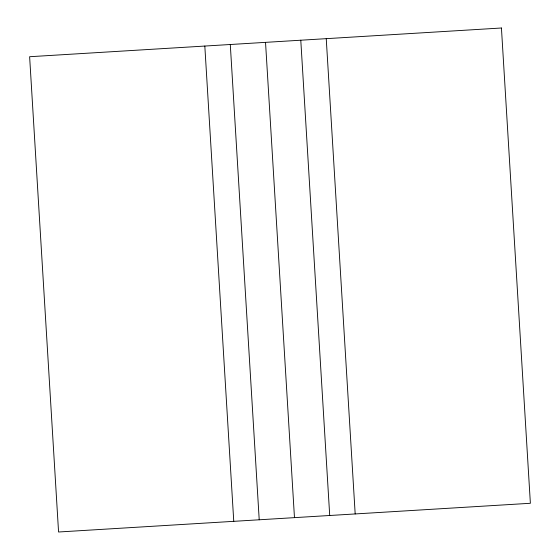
<?xml version="1.0" encoding="UTF-8"?>
<svg xmlns="http://www.w3.org/2000/svg" width="560" height="560" viewBox="0 0 560 560"><rect width="100%" height="100%" fill="white"/><g stroke="black" fill="none" stroke-linecap="round" stroke-linejoin="round"><path stroke-width="0.84" d="M326.242 38.668L355.18 513.94M300.783 40.215L329.714 515.494M265.531 42.364L294.469 517.636M230.286 44.506L259.217 519.785M204.82 46.06L233.758 521.332M501.438 28L29.624 56.721L58.562 532L530.376 503.279L501.438 28"/></g></svg>
